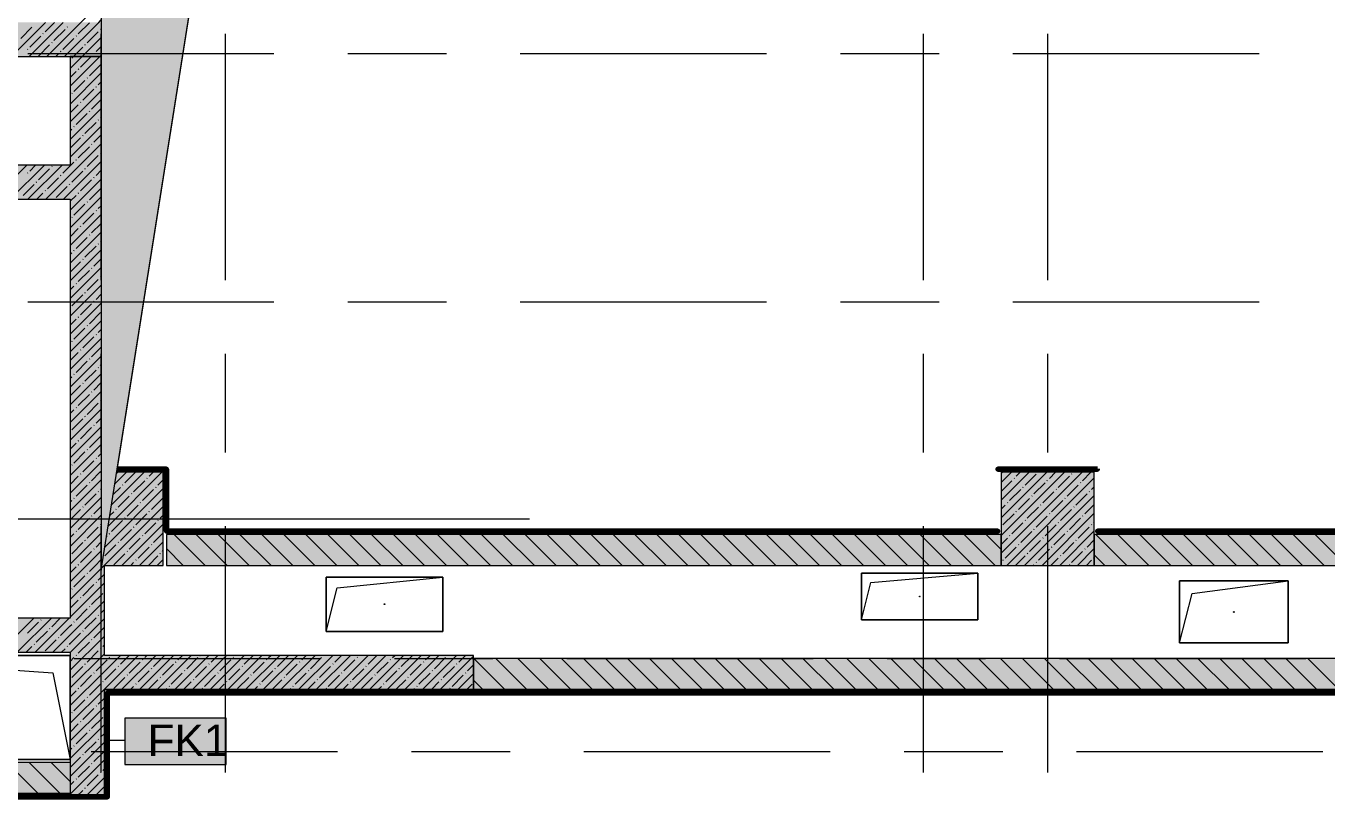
# Model space of a CAD drawing. Header units: millimetres. Extents: x -3817 to 677485, y -22715 to 103890.
# Drawn here: x 594061 to 602445, y 12007 to 17054 of the extents above; entities that cross this region are included whole.
import ezdxf

# ---------------------------------------------------------------- set-up
doc = ezdxf.new("R2010")
doc.units = ezdxf.units.MM
doc.layers.add('PDF _Геометрия', color=7, linetype='Continuous', true_color=0x1d1d1d)
doc.layers.add('PDF _Сплошная заливка', color=7, linetype='Continuous', true_color=0xffffff)
doc.layers.add('PDF _Текст', color=7, linetype='Continuous')
doc.styles.add('PDF GOST-Common', font='arial.ttf')

msp = doc.modelspace()

# ---------------------------------------------------------------- hatches: boundary and pattern name
at = {"layer": 'PDF _Сплошная заливка', "true_color": 0x8d9194, "transparency": 33554559}
msp.add_hatch(color=252, dxfattribs=at).paths.add_polyline_path([(594545.5, 13545.5), (596590.4, 26456.9), (617835.1, 28776.9), (612945.5, 28776.9), (612945.5, 28376.9), (612345.5, 28376.9), (612345.5, 28776.9), (606945.5, 28776.9), (606945.5, 28376.9), (606345.5, 28376.9), (606345.5, 28776.9), (600945.7, 28776.9), (600945.7, 28376.9), (600345.5, 28376.9), (600345.5, 28776.9), (594945.5, 28776.9), (594945.5, 28376.9), (594545.5, 28376.9), (594545.5, 25176.9), (594945.5, 25176.9), (594945.5, 24576.9), (594545.5, 24576.9), (594545.5, 19176.9), (594945.5, 19176.9), (594945.5, 18576.9), (594545.5, 18576.9), (594545.5, 16295.3)])
at = {"layer": 'PDF _Сплошная заливка', "transparency": 33554559}
for points in [[(594545.5, 16856.9), (594545.5, 17076.9), (590945.5, 17076.9), (590945.5, 16856.9), (593408.5, 16856.9)], [(594345.5, 15936.9), (594345.5, 16156.9), (592645.5, 16156.9), (592645.5, 15936.9), (593408.5, 15936.9)], [(600345.5, 13576.9), (600945.5, 13576.9), (600945.5, 14176.9), (600345.5, 14176.9), (600345.5, 13776.9)], [(594345.5, 13016.9), (594345.5, 13236.9), (592645.5, 13236.9), (592645.5, 13016.9), (593408.5, 13016.9)], [(596945.5, 12776.9), (596945.5, 12996.9), (594565.5, 12996.9), (594565.5, 12776.9), (596321.9, 12776.9)], [(594345.5, 12106.9), (594345.5, 12306.9), (592645.5, 12306.9), (592645.5, 12106.9), (593408.5, 12106.9)], [(594345.5, 12086.9), (594345.5, 12106.9), (590945.5, 12106.9), (590945.5, 12086.9), (593408.5, 12086.9)]]:
    msp.add_hatch(color=256, dxfattribs=at).paths.add_polyline_path(points)
h = msp.add_hatch(color=256, dxfattribs=at)
h.paths.add_polyline_path([(594565.5, 12086.9), (594565.5, 13576.9), (594550.4, 13576.9), (594545.5, 13545.9), (594545.5, 13576.9), (594345.5, 13576.9), (594345.5, 12086.9)], flags=0)
h.paths.add_polyline_path([(594345.5, 14176.9), (594545.5, 14176.9), (594545.5, 16856.9), (594345.5, 16856.9), (594345.5, 15936.9)], flags=0)
h = msp.add_hatch(color=256, dxfattribs=at)
h.paths.add_polyline_path([(594345.5, 13576.9), (594545.5, 13576.9), (594545.5, 14176.9), (594345.5, 14176.9)], flags=0)
h.paths.add_polyline_path([(594565.5, 13576.9), (594945.5, 13576.9), (594945.5, 14176.9), (594645.5, 14176.9), (594550.4, 13576.9)], flags=0)
h = msp.add_hatch(color=256, dxfattribs=at)
h.paths.add_polyline_path([(603895.5, 13576.9), (603895.5, 13776.9), (600945.5, 13776.9), (600945.5, 13576.9), (602148.7, 13576.9)], flags=0)
h.paths.add_polyline_path([(600345.5, 13576.9), (600345.5, 13776.9), (594965.5, 13776.9), (594965.5, 13576.9), (596321.9, 13576.9)], flags=0)
h = msp.add_hatch(color=256, dxfattribs=at)
h.paths.add_polyline_path([(613289.3, 12776.9), (613300.8, 12796.9), (613335.5, 12776.9), (613340.5, 12776.9), (613340.5, 12816.9), (613345.5, 12816.9), (613345.5, 12976.9), (611525.5, 12976.9), (611525.5, 12776.9), (612945.5, 12776.9), (612945.5, 12816.9), (612950.5, 12816.9), (612950.5, 12776.9), (613110.8, 12776.9)], flags=0)
h.paths.add_polyline_path([(611325.5, 12776.9), (611325.5, 12976.9), (611273.3, 12976.9), (611273.3, 12776.9)], flags=0)
h.paths.add_polyline_path([(609513.3, 12776.9), (609693.3, 12776.9), (609693.3, 12976.9), (609513.3, 12976.9), (609513.3, 12856.9)], flags=0)
h.paths.add_polyline_path([(610393.3, 12776.9), (610573.3, 12776.9), (610573.3, 12976.9), (610393.3, 12976.9), (610393.3, 12856.9)], flags=0)
h.paths.add_polyline_path([(608813.3, 12776.9), (608813.3, 12976.9), (608633.3, 12976.9), (608633.3, 12776.9)], flags=0)
h.paths.add_polyline_path([(607885.5, 12776.9), (607933.3, 12776.9), (607933.3, 12976.9), (607885.5, 12976.9), (607885.5, 12856.9)], flags=0)
h.paths.add_polyline_path([(607045.5, 12776.9), (607045.5, 12816.9), (607050.5, 12816.9), (607050.5, 12776.9), (607389.3, 12776.9), (607400.8, 12796.9), (607435.5, 12776.9), (607440.5, 12776.9), (607440.5, 12816.9), (607445.5, 12816.9), (607445.5, 12776.9), (607685.5, 12776.9), (607685.5, 12976.9), (604095.5, 12976.9), (604095.5, 12776.9), (606518.9, 12776.9)], flags=0)
h.paths.add_polyline_path([(603895.5, 12776.9), (603895.5, 12976.9), (596945.5, 12976.9), (596945.5, 12776.9), (602148.7, 12776.9)], flags=0)
h = msp.add_hatch(color=256, dxfattribs=at)
h.paths.add_polyline_path([(613545.5, 12756.9), (613545.5, 12776.9), (613335.2, 12776.3), (613323.9, 12756.9), (613345.5, 12756.9)], flags=0)
h.paths.add_polyline_path([(613074.1, 12756.9), (613277.7, 12756.9), (613289.3, 12776.9), (611273.3, 12776.9), (611273.3, 12756.9), (612945.5, 12756.9)], flags=0)
h.paths.add_polyline_path([(610393.3, 12756.9), (610573.3, 12756.9), (610573.3, 12776.9), (610393.3, 12776.9)], flags=0)
h.paths.add_polyline_path([(609513.3, 12756.9), (609693.3, 12756.9), (609693.3, 12776.9), (609513.3, 12776.9)], flags=0)
h.paths.add_polyline_path([(607933.3, 12756.9), (607933.3, 12776.9), (607435.2, 12776.3), (607423.9, 12756.9), (607445.5, 12756.9)], flags=0)
h.paths.add_polyline_path([(608813.3, 12756.9), (608813.3, 12776.9), (608633.3, 12776.9), (608633.3, 12756.9)], flags=0)
h.paths.add_polyline_path([(607377.7, 12756.9), (607389.3, 12776.9), (594565.5, 12776.9), (594565.5, 12756.9), (607210.8, 12756.9)], flags=0)

# ---------------------------------------------------------------- linework, layer by layer
at = {"layer": 'PDF _Геометрия', "color": 7, "lineweight": 9}
for points in [[(594565.5, 13576.9), (594945.5, 13576.9), (594945.5, 14176.9), (594645.5, 14176.9), (596590.4, 26456.9), (618430.3, 28841.9)], [(594545.5, 24576.9), (594545.5, 19176.9), (594945.5, 19176.9), (594945.5, 18576.9), (594545.5, 18576.9), (594545.5, 13545.5), (596590.4, 26456.9)], [(594345.5, 14176.9), (594345.5, 13576.9)], [(595996.2, 13151.9), (596066.2, 13431.9), (596746.2, 13501.9)], [(603895.5, 12976.9), (603895.5, 12776.9), (596945.5, 12776.9), (607045.5, 12776.9), (607389.3, 12776.9), (607045.5, 12776.9), (604095.5, 12776.9), (604095.5, 12976.9), (604195.5, 13476.9), (605395.5, 13576.9), (605395.5, 12976.9)], [(599445.5, 13226.9), (599505.5, 13466.9), (600195.5, 13526.9)], [(601495.5, 13076.9), (601575.5, 13396.9), (602195.5, 13476.9)], [(594345.5, 12996.9), (592645.5, 12996.9), (594233.8, 12885.2), (594345.5, 12326.9), (592645.5, 12326.9)], [(594565.5, 12086.9), (594565.5, 12106.9), (594565.5, 12239.4), (594565.5, 12756.9), (594565.5, 12776.9)], [(594565.5, 12756.9), (594565.5, 12239.4), (594565.5, 12106.9)], [(594585.5, 12756.9), (607045.5, 12756.9)], [(594586, 12451), (594696.9, 12451)], [(594345.5, 12306.9), (594345.5, 12106.9), (594345.5, 12086.9)]]:
    msp.add_lwpolyline(points, dxfattribs=at)
at = {"layer": 'PDF _Геометрия', "lineweight": 9}
for points in [[(594195.1, 16856.9), (594415.1, 17076.9), (594545.5, 17207.2)], [(593967, 16856.9), (594187, 17076.9)], [(594027.3, 16974.1), (594098.6, 17045.4)], [(594081.1, 16856.9), (594301.1, 17076.9)], [(594184.1, 17016.9), (594244.1, 17076.9)], [(594241.1, 16959.9), (594312.4, 17031.2)], [(594309.2, 16856.9), (594529.2, 17076.9), (594545.5, 17093.1)], [(594326.7, 17045.4), (594329, 17047.8)], [(594397.9, 17002.6), (594469.2, 17073.9)], [(594540.5, 17031.2), (594542.9, 17033.5)], [(594084.3, 16917.1), (594155.6, 16988.4)], [(594169.8, 17002.6), (594172.2, 17005)], [(594226.9, 16945.6), (594229.2, 16948)], [(594298.1, 16902.8), (594369.4, 16974.1)], [(594345.5, 16779.1), (594423.2, 16856.9), (594545.5, 16979.1)], [(594383.7, 16988.4), (594386.1, 16990.8)], [(594455, 16945.6), (594526.2, 17016.9)], [(594070.1, 16902.8), (594072.4, 16905.2)], [(594141.3, 16860.1), (594212.6, 16931.4)], [(594252.2, 16856.9), (594269.6, 16874.3)], [(594283.9, 16888.6), (594286.3, 16891)], [(594345.5, 16665), (594537.3, 16856.9), (594545.5, 16865)], [(594355.2, 16845.8), (594366.2, 16856.9), (594426.5, 16917.1)], [(594412.2, 16788.8), (594480.3, 16856.9), (594483.5, 16860.1)], [(594440.7, 16931.4), (594443.1, 16933.7)], [(594497.7, 16874.3), (594500.1, 16876.7)], [(594512, 16888.6), (594545.5, 16922.1)], [(594397.9, 16774.5), (594400.3, 16776.9)], [(594469.2, 16731.8), (594540.5, 16803.1)], [(594345.5, 16722.1), (594383.7, 16760.3)], [(594345.5, 16551), (594545.5, 16751)], [(594369.4, 16632), (594440.7, 16703.3)], [(594455, 16717.5), (594457.3, 16719.9)], [(594526.2, 16674.7), (594545.5, 16694)], [(594345.5, 16436.9), (594545.5, 16636.9)], [(594355.2, 16617.7), (594357.5, 16620.1)], [(594426.5, 16575), (594497.7, 16646.2)], [(594512, 16660.5), (594514.4, 16662.9)], [(594345.5, 16494), (594397.9, 16546.4)], [(594345.5, 16322.9), (594545.5, 16522.9)], [(594412.2, 16560.7), (594414.6, 16563.1)], [(594483.5, 16517.9), (594545.5, 16579.9)], [(594383.7, 16418.1), (594455, 16489.4)], [(594469.2, 16503.7), (594471.6, 16506)], [(594526.2, 16446.6), (594528.6, 16449)], [(594540.5, 16460.9), (594545.5, 16465.9)], [(594345.5, 16208.8), (594545.5, 16408.8)], [(594345.5, 16379.9), (594355.2, 16389.6)], [(594369.4, 16403.9), (594371.8, 16406.3)], [(594440.7, 16361.1), (594512, 16432.4)], [(594497.7, 16304.1), (594545.5, 16351.8)], [(594187.5, 15936.9), (594345.5, 16094.8), (594545.5, 16294.8)], [(594345.5, 16265.9), (594412.2, 16332.6)], [(594397.9, 16204.3), (594469.2, 16275.6)], [(594426.5, 16346.9), (594428.8, 16349.2)], [(594483.5, 16289.8), (594485.8, 16292.2)], [(594383.7, 16190), (594386.1, 16192.4)], [(594455, 16147.3), (594526.2, 16218.6)], [(594540.5, 16232.8), (594542.9, 16235.2)], [(593845.4, 15936.9), (594065.4, 16156.9)], [(593959.4, 15936.9), (594179.4, 16156.9)], [(594070.1, 16104.5), (594072.4, 16106.9)], [(594073.5, 15936.9), (594293.5, 16156.9)], [(594084.3, 16118.8), (594122.4, 16156.9)], [(594141.3, 16061.7), (594212.6, 16133)], [(594226.9, 16147.3), (594229.2, 16149.6)], [(594298.1, 16104.5), (594345.5, 16151.8), (594369.4, 16175.8)], [(594301.6, 15936.9), (594345.5, 15980.7), (594545.5, 16180.7)], [(594355.2, 16047.5), (594426.5, 16118.8)], [(594440.7, 16133), (594443.1, 16135.4)], [(594512, 16090.2), (594545.5, 16123.7)], [(594041.5, 15961.9), (594112.8, 16033.2)], [(594127.1, 16047.5), (594129.4, 16049.8)], [(594198.4, 16004.7), (594269.6, 16076)], [(594255.4, 15947.7), (594326.7, 16019)], [(594283.9, 16090.2), (594286.3, 16092.6)], [(594340.9, 16033.2), (594343.3, 16035.6)], [(594345.5, 15866.7), (594545.5, 16066.7)], [(594412.2, 15990.5), (594483.5, 16061.7)], [(594497.7, 16076), (594500.1, 16078.4)], [(594130.5, 15936.9), (594169.8, 15976.2)], [(594184.1, 15990.5), (594186.5, 15992.8)], [(594345.5, 15923.7), (594383.7, 15961.9)], [(594345.5, 15752.6), (594545.5, 15952.6)], [(594397.9, 15976.2), (594400.3, 15978.6)], [(594469.2, 15933.4), (594540.5, 16004.7)], [(594369.4, 15833.6), (594440.7, 15904.9)], [(594426.5, 15776.6), (594497.7, 15847.9)], [(594455, 15919.2), (594457.3, 15921.5)], [(594512, 15862.1), (594514.4, 15864.5)], [(594526.2, 15876.4), (594545.5, 15895.6)], [(594345.5, 15638.6), (594545.5, 15838.6)], [(594355.2, 15819.4), (594357.5, 15821.7)], [(594412.2, 15762.4), (594414.6, 15764.7)], [(594483.5, 15719.6), (594545.5, 15781.6)], [(594345.5, 15695.6), (594397.9, 15748.1)], [(594345.5, 15524.5), (594545.5, 15724.5)], [(594383.7, 15619.8), (594455, 15691.1)], [(594469.2, 15705.3), (594471.6, 15707.7)], [(594345.5, 15410.5), (594545.5, 15610.5)], [(594369.4, 15605.5), (594371.8, 15607.9)], [(594440.7, 15562.8), (594512, 15634)], [(594526.2, 15648.3), (594528.6, 15650.7)], [(594540.5, 15662.6), (594545.5, 15667.5)], [(594345.5, 15581.6), (594355.2, 15591.3)], [(594345.5, 15467.5), (594412.2, 15534.3)], [(594426.5, 15548.5), (594428.8, 15550.9)], [(594497.7, 15505.7), (594545.5, 15553.5)], [(594345.5, 15296.4), (594545.5, 15496.4)], [(594397.9, 15405.9), (594469.2, 15477.2)], [(594483.5, 15491.5), (594485.8, 15493.9)], [(594540.5, 15434.5), (594542.9, 15436.8)], [(594345.5, 15182.4), (594545.5, 15382.4)], [(594345.5, 15353.5), (594369.4, 15377.4)], [(594383.7, 15391.7), (594386.1, 15394.1)], [(594455, 15348.9), (594526.2, 15420.2)], [(594345.5, 15068.3), (594545.5, 15268.3)], [(594355.2, 15249.1), (594426.5, 15320.4)], [(594412.2, 15192.1), (594483.5, 15263.4)], [(594440.7, 15334.7), (594443.1, 15337)], [(594497.7, 15277.6), (594500.1, 15280)], [(594512, 15291.9), (594545.5, 15325.4)], [(594397.9, 15177.9), (594400.3, 15180.2)], [(594469.2, 15135.1), (594540.5, 15206.4)], [(594345.5, 15125.4), (594383.7, 15163.6)], [(594345.5, 14954.3), (594545.5, 15154.3)], [(594369.4, 15035.3), (594440.7, 15106.6)], [(594455, 15120.8), (594457.3, 15123.2)], [(594526.2, 15078.1), (594545.5, 15097.3)], [(594345.5, 14840.2), (594545.5, 15040.2)], [(594355.2, 15021), (594357.5, 15023.4)], [(594426.5, 14978.3), (594497.7, 15049.5)], [(594512, 15063.8), (594514.4, 15066.2)], [(594345.5, 14897.3), (594397.9, 14949.8)], [(594345.5, 14726.2), (594545.5, 14926.2)], [(594412.2, 14964), (594414.6, 14966.4)], [(594483.5, 14921.2), (594545.5, 14983.2)], [(594383.7, 14821.4), (594455, 14892.7)], [(594469.2, 14907), (594471.6, 14909.4)], [(594526.2, 14850), (594528.6, 14852.3)], [(594540.5, 14864.2), (594545.5, 14869.2)], [(594345.5, 14612.1), (594545.5, 14812.2)], [(594345.5, 14783.2), (594355.2, 14792.9)], [(594369.4, 14807.2), (594371.8, 14809.6)], [(594440.7, 14764.4), (594512, 14835.7)], [(594345.5, 14669.2), (594412.2, 14735.9)], [(594345.5, 14498.1), (594545.5, 14698.1)], [(594397.9, 14607.6), (594469.2, 14678.9)], [(594426.5, 14750.2), (594428.8, 14752.5)], [(594483.5, 14693.1), (594485.8, 14695.5)], [(594497.7, 14707.4), (594545.5, 14755.1)], [(594383.7, 14593.3), (594386.1, 14595.7)], [(594455, 14550.6), (594526.2, 14621.9)], [(594540.5, 14636.1), (594542.9, 14638.5)], [(594345.5, 14384.1), (594545.5, 14584.1)], [(594345.5, 14555.1), (594369.4, 14579.1)], [(594355.2, 14450.8), (594426.5, 14522.1)], [(594440.7, 14536.3), (594443.1, 14538.7)], [(594512, 14493.6), (594545.5, 14527)], [(594345.5, 14270), (594545.5, 14470)], [(594412.2, 14393.8), (594483.5, 14465)], [(594497.7, 14479.3), (594500.1, 14481.7)], [(594345.5, 14327), (594383.7, 14365.3)], [(594345.5, 14156), (594366.4, 14176.9), (594545.5, 14356)], [(594397.9, 14379.5), (594400.3, 14381.9)], [(594469.2, 14336.7), (594540.5, 14408)], [(594369.4, 14236.9), (594440.7, 14308.2)], [(594455, 14322.5), (594457.3, 14324.9)], [(594512, 14265.5), (594514.4, 14267.8)], [(594526.2, 14279.7), (594545.5, 14298.9)], [(594345.5, 14041.9), (594480.4, 14176.9), (594545.5, 14241.9)], [(594355.2, 14222.7), (594357.5, 14225.1)], [(594426.5, 14179.9), (594497.7, 14251.2)], [(594483.5, 14122.9), (594537.4, 14176.9), (594545.5, 14184.9)], [(594590.7, 13830.9), (594936.6, 14176.9)], [(594612.1, 13966.4), (594822.6, 14176.9)], [(594633.6, 14101.9), (594708.5, 14176.9)], [(594644.3, 14169.7), (594651.5, 14176.9)], [(594697.3, 14108.6), (594765.5, 14176.9)], [(594854.1, 14151.4), (594879.6, 14176.9)], [(600345.5, 14111.3), (600411, 14176.9)], [(600345.5, 13997.3), (600525, 14176.9)], [(600345.5, 13883.2), (600639.1, 14176.9)], [(600345.5, 13769.2), (600753.1, 14176.9)], [(600345.5, 13655.1), (600867.2, 14176.9)], [(600345.5, 14168.4), (600354, 14176.9)], [(600442.6, 14151.4), (600468, 14176.9)], [(600656.4, 14137.2), (600696.1, 14176.9)], [(600870.2, 14122.9), (600924.2, 14176.9)], [(594345.5, 14098.9), (594397.9, 14151.4)], [(594345.5, 13927.9), (594545.5, 14127.9)], [(594383.7, 14023.1), (594455, 14094.4)], [(594412.2, 14165.7), (594414.6, 14168)], [(594469.2, 14108.6), (594471.6, 14111)], [(594683.1, 14094.4), (594685.4, 14096.8)], [(594754.3, 14051.6), (594825.6, 14122.9)], [(594839.9, 14137.2), (594842.3, 14139.5)], [(594911.2, 14094.4), (594945.5, 14128.7)], [(600345.5, 14054.3), (600414, 14122.9)], [(600381.2, 13576.9), (600945.5, 14141.1)], [(600428.3, 14137.2), (600430.7, 14139.5)], [(600499.6, 14094.4), (600570.9, 14165.7)], [(600556.6, 14037.4), (600627.9, 14108.6)], [(600642.1, 14122.9), (600644.5, 14125.3)], [(600713.4, 14080.1), (600784.7, 14151.4)], [(600770.4, 14023.1), (600841.7, 14094.4)], [(600799, 14165.7), (600801.3, 14168)], [(600856, 14108.6), (600858.4, 14111)], [(594345.5, 13813.8), (594545.5, 14013.8)], [(594369.4, 14008.8), (594371.8, 14011.2)], [(594440.7, 13966.1), (594512, 14037.4)], [(594526.2, 14051.6), (594528.6, 14054)], [(594540.5, 14065.9), (594545.5, 14070.8)], [(594569.2, 13695.4), (594945.5, 14071.7)], [(594622.9, 14034.2), (594668.8, 14080.1)], [(594654.6, 13951.8), (594725.8, 14023.1)], [(594740.1, 14037.4), (594742.5, 14039.7)], [(594811.4, 13994.6), (594882.7, 14065.9)], [(594868.4, 13937.6), (594939.7, 14008.8)], [(594896.9, 14080.1), (594899.3, 14082.5)], [(600399.8, 13994.6), (600471.1, 14065.9)], [(600456.8, 13937.6), (600528.1, 14008.8)], [(600485.3, 14080.1), (600487.7, 14082.5)], [(600495.3, 13576.9), (600945.5, 14027)], [(600542.3, 14023.1), (600544.7, 14025.5)], [(600613.6, 13980.3), (600684.9, 14051.6)], [(600699.2, 14065.9), (600701.5, 14068.2)], [(600756.2, 14008.8), (600758.6, 14011.2)], [(600827.5, 13966.1), (600898.7, 14037.4)], [(600913, 14051.6), (600915.4, 14054)], [(600927.3, 14065.9), (600945.5, 14084.1)], [(594345.5, 13984.9), (594355.2, 13994.6)], [(594345.5, 13870.8), (594412.2, 13937.6)], [(594426.5, 13951.8), (594428.8, 13954.2)], [(594497.7, 13909.1), (594545.5, 13956.8)], [(594547.7, 13559.9), (594564.7, 13576.9), (594945.5, 13957.6)], [(594601.4, 13898.7), (594626, 13923.3)], [(594640.3, 13937.6), (594642.7, 13939.9)], [(594711.6, 13894.8), (594782.9, 13966.1)], [(594797.1, 13980.3), (594799.5, 13982.7)], [(594854.1, 13923.3), (594856.5, 13925.7)], [(600345.5, 13940.3), (600371.3, 13966.1)], [(600385.5, 13980.3), (600387.9, 13982.7)], [(600442.6, 13923.3), (600444.9, 13925.7)], [(600513.8, 13880.5), (600585.1, 13951.8)], [(600599.4, 13966.1), (600601.7, 13968.4)], [(600670.7, 13923.3), (600741.9, 13994.6)], [(600727.7, 13866.3), (600799, 13937.6)], [(600813.2, 13951.8), (600815.6, 13954.2)], [(600884.5, 13909.1), (600945.5, 13970)], [(594345.5, 13699.8), (594545.5, 13899.8)], [(594397.9, 13809.3), (594469.2, 13880.5)], [(594483.5, 13894.8), (594485.8, 13897.2)], [(594540.5, 13837.8), (594542.9, 13840.1)], [(594611.8, 13795), (594683.1, 13866.3)], [(594678.8, 13576.9), (594945.5, 13843.6)], [(594697.3, 13880.5), (594699.7, 13882.9)], [(594768.6, 13837.8), (594839.9, 13909.1)], [(594825.6, 13780.7), (594896.9, 13852)], [(594911.2, 13866.3), (594913.5, 13868.7)], [(594925.4, 13880.5), (594945.5, 13900.6)], [(600357, 13837.8), (600428.3, 13909.1)], [(600414, 13780.7), (600485.3, 13852)], [(600499.6, 13866.3), (600501.9, 13868.7)], [(600570.9, 13823.5), (600642.1, 13894.8)], [(600609.3, 13576.9), (600945.5, 13913)], [(600627.9, 13766.5), (600699.2, 13837.8)], [(600656.4, 13909.1), (600658.8, 13911.4)], [(600713.4, 13852), (600715.8, 13854.4)], [(600784.7, 13809.3), (600856, 13880.5)], [(600870.2, 13894.8), (600872.6, 13897.2)], [(600927.3, 13837.8), (600929.6, 13840.1)], [(600941.5, 13852), (600945.5, 13856)], [(594345.5, 13585.7), (594545.5, 13785.7)], [(594345.5, 13756.8), (594369.4, 13780.7)], [(594383.7, 13795), (594386.1, 13797.4)], [(594455, 13752.2), (594526.2, 13823.5)], [(594579.9, 13763.2), (594583.3, 13766.5)], [(594597.5, 13780.7), (594599.9, 13783.1)], [(594668.8, 13738), (594740.1, 13809.3)], [(594725.8, 13681), (594797.1, 13752.2)], [(594754.3, 13823.5), (594756.7, 13825.9)], [(594811.4, 13766.5), (594813.7, 13768.9)], [(594882.7, 13723.7), (594945.5, 13786.5)], [(595215.5, 13576.9), (595015.5, 13776.9)], [(595356.9, 13576.9), (595156.9, 13776.9)], [(595498.4, 13576.9), (595298.4, 13776.9)], [(595639.8, 13576.9), (595439.8, 13776.9)], [(595781.2, 13576.9), (595581.2, 13776.9)], [(595922.6, 13576.9), (595722.6, 13776.9)], [(596064.1, 13576.9), (595864.1, 13776.9)], [(596205.5, 13576.9), (596005.5, 13776.9)], [(596346.9, 13576.9), (596146.9, 13776.9)], [(596488.3, 13576.9), (596288.3, 13776.9)], [(596629.7, 13576.9), (596429.7, 13776.9)], [(596771.2, 13576.9), (596571.2, 13776.9)], [(596912.6, 13576.9), (596712.6, 13776.9)], [(597054, 13576.9), (596854, 13776.9)], [(597195.4, 13576.9), (596995.4, 13776.9)], [(597336.8, 13576.9), (597136.8, 13776.9)], [(597478.3, 13576.9), (597278.3, 13776.9)], [(597619.7, 13576.9), (597419.7, 13776.9)], [(597761.1, 13576.9), (597561.1, 13776.9)], [(597902.5, 13576.9), (597702.5, 13776.9)], [(598044, 13576.9), (597844, 13776.9)], [(598185.4, 13576.9), (597985.4, 13776.9)], [(598326.8, 13576.9), (598126.8, 13776.9)], [(598468.2, 13576.9), (598268.2, 13776.9)], [(598609.6, 13576.9), (598409.6, 13776.9)], [(598751.1, 13576.9), (598551.1, 13776.9)], [(598892.5, 13576.9), (598692.5, 13776.9)], [(599033.9, 13576.9), (598833.9, 13776.9)], [(599175.3, 13576.9), (598975.3, 13776.9)], [(599316.7, 13576.9), (599116.7, 13776.9)], [(599458.2, 13576.9), (599258.2, 13776.9)], [(599599.6, 13576.9), (599399.6, 13776.9)], [(599741, 13576.9), (599541, 13776.9)], [(599882.4, 13576.9), (599682.4, 13776.9)], [(600023.9, 13576.9), (599823.9, 13776.9)], [(600165.3, 13576.9), (599965.3, 13776.9)], [(600306.7, 13576.9), (600106.7, 13776.9)], [(600345.5, 13679.5), (600248.1, 13776.9)], [(600345.5, 13712.2), (600385.5, 13752.2)], [(600399.8, 13766.5), (600402.2, 13768.9)], [(600471.1, 13723.7), (600542.3, 13795)], [(600556.6, 13809.3), (600559, 13811.6)], [(600613.6, 13752.2), (600616, 13754.6)], [(600684.9, 13709.5), (600756.2, 13780.7)], [(600723.4, 13576.9), (600945.5, 13798.9)], [(600770.4, 13795), (600772.8, 13797.4)], [(600841.7, 13752.2), (600913, 13823.5)], [(601155.2, 13576.9), (600955.2, 13776.9)], [(601296.6, 13576.9), (601096.6, 13776.9)], [(601438.1, 13576.9), (601238.1, 13776.9)], [(601579.5, 13576.9), (601379.5, 13776.9)], [(601720.9, 13576.9), (601520.9, 13776.9)], [(601862.3, 13576.9), (601662.3, 13776.9)], [(602003.8, 13576.9), (601803.8, 13776.9)], [(602145.2, 13576.9), (601945.2, 13776.9)], [(602286.6, 13576.9), (602086.6, 13776.9)], [(602428, 13576.9), (602228, 13776.9)], [(602569.4, 13576.9), (602369.4, 13776.9)], [(594345.5, 13471.7), (594450.7, 13576.9), (594545.5, 13671.7)], [(594355.2, 13652.4), (594426.5, 13723.7)], [(594412.2, 13595.4), (594483.5, 13666.7)], [(594440.7, 13738), (594443.1, 13740.4)], [(594497.7, 13681), (594500.1, 13683.3)], [(594512, 13695.2), (594545.5, 13728.7)], [(594569, 13638.2), (594640.3, 13709.5)], [(594654.6, 13723.7), (594656.9, 13726.1)], [(594711.6, 13666.7), (594713.9, 13669.1)], [(594782.9, 13623.9), (594854.1, 13695.2)], [(594792.8, 13576.9), (594945.5, 13729.5)], [(594868.4, 13709.5), (594870.8, 13711.8)], [(594939.7, 13666.7), (594945.5, 13672.5)], [(595074.1, 13576.9), (594965.5, 13685.5)], [(600371.3, 13623.9), (600442.6, 13695.2)], [(600456.8, 13709.5), (600459.2, 13711.8)], [(600528.1, 13666.7), (600599.4, 13738)], [(600585.1, 13609.7), (600656.4, 13681)], [(600670.7, 13695.2), (600673, 13697.6)], [(600741.9, 13652.4), (600813.2, 13723.7)], [(600799, 13595.4), (600870.2, 13666.7)], [(600827.5, 13738), (600829.8, 13740.4)], [(600837.4, 13576.9), (600945.5, 13684.9)], [(600884.5, 13681), (600886.9, 13683.3)], [(600898.7, 13695.2), (600945.5, 13741.9)], [(594397.9, 13581.2), (594400.3, 13583.5)], [(594469.2, 13538.4), (594507.7, 13576.9), (594540.5, 13609.7)], [(594626, 13581.2), (594697.3, 13652.4)], [(594735.8, 13576.9), (594754.3, 13595.4)], [(594768.6, 13609.7), (594771, 13612)], [(594849.8, 13576.9), (594911.2, 13638.2)], [(594906.9, 13576.9), (594945.5, 13615.5)], [(594925.4, 13652.4), (594927.8, 13654.8)], [(600357, 13609.7), (600359.4, 13612)], [(600438.2, 13576.9), (600499.6, 13638.2)], [(600513.8, 13652.4), (600516.2, 13654.8)], [(600570.9, 13595.4), (600573.2, 13597.8)], [(600666.3, 13576.9), (600713.4, 13623.9)], [(600727.7, 13638.2), (600730, 13640.6)], [(600784.7, 13581.2), (600787.1, 13583.5)], [(600894.4, 13576.9), (600927.3, 13609.7)], [(600941.5, 13623.9), (600943.9, 13626.3)], [(601013.8, 13576.9), (600945.5, 13645.2)], [(594345.5, 13528.7), (594383.7, 13566.9)], [(594345.5, 13357.6), (594545.5, 13557.6)], [(594369.4, 13438.6), (594440.7, 13509.9)], [(594455, 13524.1), (594457.3, 13526.5)], [(594526.2, 13481.4), (594565.5, 13520.6)], [(600552.3, 13576.9), (600556.6, 13581.2)], [(594345.5, 13243.6), (594565.5, 13463.6)], [(594355.2, 13424.3), (594357.5, 13426.7)], [(594426.5, 13381.6), (594497.7, 13452.9)], [(594512, 13467.1), (594514.4, 13469.5)], [(594232.8, 13016.9), (594345.5, 13129.5), (594565.5, 13349.5)], [(594345.5, 13300.6), (594397.9, 13353.1)], [(594412.2, 13367.3), (594414.6, 13369.7)], [(594483.5, 13324.6), (594554.8, 13395.8)], [(594383.7, 13224.8), (594455, 13296)], [(594469.2, 13310.3), (594471.6, 13312.7)], [(594526.2, 13253.3), (594528.6, 13255.6)], [(594540.5, 13267.5), (594565.5, 13292.5)], [(593890.7, 13016.9), (594110.7, 13236.9)], [(594004.7, 13016.9), (594224.7, 13236.9)], [(594070.1, 13139.2), (594141.3, 13210.5)], [(594118.8, 13016.9), (594338.8, 13236.9)], [(594155.6, 13224.8), (594158, 13227.1)], [(594212.6, 13167.7), (594215, 13170.1)], [(594226.9, 13182), (594281.7, 13236.9)], [(594283.9, 13125), (594345.5, 13186.5), (594355.2, 13196.2)], [(594345.5, 13015.5), (594565.5, 13235.5)], [(594369.4, 13210.5), (594371.8, 13212.9)], [(594440.7, 13167.7), (594512, 13239)], [(594497.7, 13110.7), (594565.5, 13178.4)], [(594127.1, 13082.2), (594198.4, 13153.5)], [(594184.1, 13025.2), (594255.4, 13096.5)], [(594269.6, 13110.7), (594272, 13113.1)], [(594340.9, 13067.9), (594345.5, 13072.5), (594412.2, 13139.2)], [(594345.5, 12901.4), (594565.5, 13121.4)], [(594397.9, 13010.9), (594469.2, 13082.2)], [(594426.5, 13153.5), (594428.8, 13155.8)], [(594483.5, 13096.5), (594485.8, 13098.8)], [(594061.7, 13016.9), (594098.6, 13053.7)], [(594112.8, 13067.9), (594115.2, 13070.3)], [(594289.8, 13016.9), (594312.4, 13039.4)], [(594326.7, 13053.7), (594329, 13056.1)], [(594345.5, 12787.4), (594565.5, 13007.4)], [(594345.5, 12673.3), (594565.5, 12893.3), (594669, 12996.9)], [(594345.5, 12559.3), (594565.5, 12779.3), (594783.1, 12996.9)], [(594383.7, 12996.7), (594386.1, 12999)], [(594455, 12953.9), (594526.2, 13025.2)], [(594540.5, 13039.4), (594542.9, 13041.8)], [(594554.8, 13053.7), (594565.5, 13064.4)], [(594611.8, 12996.7), (594612, 12996.9)], [(594668.8, 12939.6), (594726, 12996.9)], [(594677.1, 12776.9), (594897.1, 12996.9)], [(594791.2, 12776.9), (595011.2, 12996.9)], [(594825.6, 12982.4), (594840.1, 12996.9)], [(594882.7, 12925.4), (594953.9, 12996.7)], [(594905.2, 12776.9), (595125.2, 12996.9)], [(595019.3, 12776.9), (595239.3, 12996.9)], [(595039.5, 12968.1), (595068.2, 12996.9)], [(595133.3, 12776.9), (595353.3, 12996.9)], [(595182, 12996.7), (595182.2, 12996.9)], [(595247.4, 12776.9), (595467.4, 12996.9)], [(595253.3, 12953.9), (595296.3, 12996.9)], [(595361.4, 12776.9), (595581.4, 12996.9)], [(595410.1, 12996.7), (595410.3, 12996.9)], [(595467.2, 12939.6), (595524.4, 12996.9)], [(595475.4, 12776.9), (595695.5, 12996.9)], [(595589.5, 12776.9), (595809.5, 12996.9)], [(595624, 12982.4), (595638.4, 12996.9)], [(595681, 12925.4), (595752.3, 12996.7)], [(595703.5, 12776.9), (595923.5, 12996.9)], [(595817.6, 12776.9), (596037.6, 12996.9)], [(595837.8, 12968.1), (595866.5, 12996.9)], [(595931.6, 12776.9), (596151.6, 12996.9)], [(595980.4, 12996.7), (595980.6, 12996.9)], [(596045.7, 12776.9), (596265.7, 12996.9)], [(596051.7, 12953.9), (596094.6, 12996.9)], [(596159.7, 12776.9), (596379.7, 12996.9)], [(596208.5, 12996.7), (596208.7, 12996.9)], [(596265.5, 12939.6), (596322.7, 12996.9)], [(596273.8, 12776.9), (596493.8, 12996.9)], [(596387.8, 12776.9), (596607.8, 12996.9)], [(596422.3, 12982.4), (596436.8, 12996.9)], [(596479.3, 12925.4), (596550.6, 12996.7)], [(596501.9, 12776.9), (596721.9, 12996.9)], [(596615.9, 12776.9), (596835.9, 12996.9)], [(596636.2, 12968.1), (596664.9, 12996.9)], [(596778.7, 12996.7), (596778.9, 12996.9)], [(596850, 12953.9), (596893, 12996.9)], [(594345.5, 12958.4), (594369.4, 12982.4)], [(594355.2, 12854.1), (594426.5, 12925.4)], [(594440.7, 12939.6), (594443.1, 12942)], [(594512, 12896.9), (594565.5, 12950.3), (594583.3, 12968.1)], [(594597.5, 12982.4), (594599.9, 12984.8)], [(594654.6, 12925.4), (594656.9, 12927.7)], [(594725.8, 12882.6), (594797.1, 12953.9)], [(594811.4, 12968.1), (594813.7, 12970.5)], [(594868.4, 12911.1), (594870.8, 12913.5)], [(594939.7, 12868.4), (595011, 12939.6)], [(595025.2, 12953.9), (595027.6, 12956.3)], [(595096.5, 12911.1), (595167.8, 12982.4)], [(595153.5, 12854.1), (595224.8, 12925.4)], [(595239.1, 12939.6), (595241.4, 12942)], [(595310.3, 12896.9), (595381.6, 12968.1)], [(595395.9, 12982.4), (595398.2, 12984.8)], [(595452.9, 12925.4), (595455.3, 12927.7)], [(595524.2, 12882.6), (595595.5, 12953.9)], [(595609.7, 12968.1), (595612.1, 12970.5)], [(595666.7, 12911.1), (595669.1, 12913.5)], [(595738, 12868.4), (595809.3, 12939.6)], [(595823.6, 12953.9), (595825.9, 12956.3)], [(595894.8, 12911.1), (595966.1, 12982.4)], [(595951.9, 12854.1), (596023.1, 12925.4)], [(596037.4, 12939.6), (596039.8, 12942)], [(596108.7, 12896.9), (596180, 12968.1)], [(596194.2, 12982.4), (596196.6, 12984.8)], [(596251.2, 12925.4), (596253.6, 12927.7)], [(596322.5, 12882.6), (596393.8, 12953.9)], [(596408.1, 12968.1), (596410.4, 12970.5)], [(596465.1, 12911.1), (596467.5, 12913.5)], [(596536.4, 12868.4), (596607.6, 12939.6)], [(596621.9, 12953.9), (596624.3, 12956.3)], [(596693.2, 12911.1), (596764.5, 12982.4)], [(596730, 12776.9), (596945.5, 12992.3)], [(596750.2, 12854.1), (596821.5, 12925.4)], [(596835.7, 12939.6), (596838.1, 12942)], [(596907, 12896.9), (596945.5, 12935.3)], [(597146.9, 12776.9), (596946.9, 12976.9)], [(597288.3, 12776.9), (597088.3, 12976.9)], [(597429.7, 12776.9), (597229.7, 12976.9)], [(597571.2, 12776.9), (597371.2, 12976.9)], [(597712.6, 12776.9), (597512.6, 12976.9)], [(597854, 12776.9), (597654, 12976.9)], [(597995.4, 12776.9), (597795.4, 12976.9)], [(598136.8, 12776.9), (597936.8, 12976.9)], [(598278.3, 12776.9), (598078.3, 12976.9)], [(598419.7, 12776.9), (598219.7, 12976.9)], [(598561.1, 12776.9), (598361.1, 12976.9)], [(598702.5, 12776.9), (598502.5, 12976.9)], [(598844, 12776.9), (598644, 12976.9)], [(598985.4, 12776.9), (598785.4, 12976.9)], [(599126.8, 12776.9), (598926.8, 12976.9)], [(599268.2, 12776.9), (599068.2, 12976.9)], [(599409.6, 12776.9), (599209.6, 12976.9)], [(599551.1, 12776.9), (599351.1, 12976.9)], [(599692.5, 12776.9), (599492.5, 12976.9)], [(599833.9, 12776.9), (599633.9, 12976.9)], [(599975.3, 12776.9), (599775.3, 12976.9)], [(600116.7, 12776.9), (599916.7, 12976.9)], [(600258.2, 12776.9), (600058.2, 12976.9)], [(600399.6, 12776.9), (600199.6, 12976.9)], [(600541, 12776.9), (600341, 12976.9)], [(600682.4, 12776.9), (600482.4, 12976.9)], [(600823.9, 12776.9), (600623.9, 12976.9)], [(600965.3, 12776.9), (600765.3, 12976.9)], [(601106.7, 12776.9), (600906.7, 12976.9)], [(601248.1, 12776.9), (601048.1, 12976.9)], [(601389.5, 12776.9), (601189.5, 12976.9)], [(601531, 12776.9), (601331, 12976.9)], [(601672.4, 12776.9), (601472.4, 12976.9)], [(601813.8, 12776.9), (601613.8, 12976.9)], [(601955.2, 12776.9), (601755.2, 12976.9)], [(602096.6, 12776.9), (601896.6, 12976.9)], [(602238.1, 12776.9), (602038.1, 12976.9)], [(602379.5, 12776.9), (602179.5, 12976.9)], [(602520.9, 12776.9), (602320.9, 12976.9)], [(594412.2, 12797.1), (594483.5, 12868.4)], [(594497.7, 12882.6), (594500.1, 12885)], [(594569, 12839.8), (594640.3, 12911.1)], [(594626, 12782.8), (594697.3, 12854.1)], [(594711.6, 12868.4), (594713.9, 12870.7)], [(594782.9, 12825.6), (594854.1, 12896.9)], [(594848.2, 12776.9), (594911.2, 12839.8)], [(594925.4, 12854.1), (594927.8, 12856.5)], [(594996.7, 12811.3), (595068, 12882.6)], [(595082.2, 12896.9), (595084.6, 12899.2)], [(595139.3, 12839.8), (595141.6, 12842.2)], [(595210.5, 12797.1), (595281.8, 12868.4)], [(595296.1, 12882.6), (595298.5, 12885)], [(595367.4, 12839.8), (595438.6, 12911.1)], [(595424.4, 12782.8), (595495.7, 12854.1)], [(595509.9, 12868.4), (595512.3, 12870.7)], [(595581.2, 12825.6), (595652.5, 12896.9)], [(595646.5, 12776.9), (595709.5, 12839.8)], [(595723.8, 12854.1), (595726.1, 12856.5)], [(595795, 12811.3), (595866.3, 12882.6)], [(595880.6, 12896.9), (595883, 12899.2)], [(595937.6, 12839.8), (595940, 12842.2)], [(596008.9, 12797.1), (596080.2, 12868.4)], [(596094.4, 12882.6), (596096.8, 12885)], [(596165.7, 12839.8), (596237, 12911.1)], [(596222.7, 12782.8), (596294, 12854.1)], [(596308.3, 12868.4), (596310.6, 12870.7)], [(596379.5, 12825.6), (596450.8, 12896.9)], [(596444.9, 12776.9), (596507.9, 12839.8)], [(596522.1, 12854.1), (596524.5, 12856.5)], [(596593.4, 12811.3), (596664.7, 12882.6)], [(596678.9, 12896.9), (596681.3, 12899.2)], [(596736, 12839.8), (596738.3, 12842.2)], [(596807.2, 12797.1), (596878.5, 12868.4)], [(596844, 12776.9), (596945.5, 12878.3)], [(596892.8, 12882.6), (596895.1, 12885)], [(597005.5, 12776.9), (596945.5, 12836.9)], [(594345.5, 12730.3), (594383.7, 12768.6)], [(594397.9, 12782.8), (594400.3, 12785.2)], [(594469.2, 12740), (594540.5, 12811.3)], [(594554.8, 12825.6), (594557.1, 12828)], [(594734.1, 12776.9), (594754.3, 12797.1)], [(594768.6, 12811.3), (594771, 12813.7)], [(594962.2, 12776.9), (594968.2, 12782.8)], [(594982.4, 12797.1), (594984.8, 12799.4)], [(595076.3, 12776.9), (595125, 12825.6)], [(595196.3, 12782.8), (595198.7, 12785.2)], [(595304.4, 12776.9), (595338.8, 12811.3)], [(595353.1, 12825.6), (595355.5, 12828)], [(595532.5, 12776.9), (595552.7, 12797.1)], [(595566.9, 12811.3), (595569.3, 12813.7)], [(595760.6, 12776.9), (595766.5, 12782.8)], [(595780.8, 12797.1), (595783.2, 12799.4)], [(595874.6, 12776.9), (595923.4, 12825.6)], [(595994.6, 12782.8), (595997, 12785.2)], [(596102.7, 12776.9), (596137.2, 12811.3)], [(596151.4, 12825.6), (596153.8, 12828)], [(596330.8, 12776.9), (596351, 12797.1)], [(596365.3, 12811.3), (596367.7, 12813.7)], [(596558.9, 12776.9), (596564.9, 12782.8)], [(596579.1, 12797.1), (596581.5, 12799.4)], [(596673, 12776.9), (596721.7, 12825.6)], [(596793, 12782.8), (596795.3, 12785.2)], [(596901.1, 12776.9), (596935.5, 12811.3)], [(594345.5, 12445.2), (594565.5, 12665.2)], [(594369.4, 12640.3), (594440.7, 12711.5)], [(594455, 12725.8), (594457.3, 12728.2)], [(594512, 12668.8), (594514.4, 12671.1)], [(594526.2, 12683), (594565.5, 12722.2)], [(594355.2, 12626), (594357.5, 12628.4)], [(594426.5, 12583.2), (594497.7, 12654.5)], [(594483.5, 12526.2), (594554.8, 12597.5)], [(594345.5, 12502.2), (594397.9, 12554.7)], [(594345.5, 12331.2), (594565.5, 12551.2)], [(594383.7, 12426.4), (594455, 12497.7)], [(594412.2, 12569), (594414.6, 12571.3)], [(594469.2, 12512), (594471.6, 12514.3)], [(594540.5, 12469.2), (594565.5, 12494.1)], [(594345.5, 12217.1), (594565.5, 12437.1)], [(594369.4, 12412.2), (594371.8, 12414.5)], [(594440.7, 12369.4), (594512, 12440.7)], [(594526.2, 12454.9), (594528.6, 12457.3)], [(594345.5, 12388.2), (594355.2, 12397.9)], [(594345.5, 12274.1), (594412.2, 12340.9)], [(594426.5, 12355.1), (594428.8, 12357.5)], [(594497.7, 12312.4), (594565.5, 12380.1)], [(594139.9, 12106.9), (593939.9, 12306.9)], [(594281.4, 12106.9), (594081.4, 12306.9)], [(594345.5, 12184.2), (594222.8, 12306.9)], [(594345.5, 12103.1), (594565.5, 12323.1)], [(594397.9, 12212.6), (594469.2, 12283.9)], [(594483.5, 12298.1), (594485.8, 12300.5)], [(594540.5, 12241.1), (594542.9, 12243.5)], [(594554.8, 12255.3), (594565.5, 12266)], [(594345.5, 12160.1), (594369.4, 12184.1)], [(594383.7, 12198.3), (594386.1, 12200.7)], [(594443.3, 12086.9), (594565.5, 12209)], [(594455, 12155.5), (594526.2, 12226.8)], [(594386.3, 12086.9), (594426.5, 12127)], [(594440.7, 12141.3), (594443.1, 12143.7)], [(594512, 12098.5), (594565.5, 12152)], [(594557.4, 12086.9), (594565.5, 12095)]]:
    msp.add_lwpolyline(points, dxfattribs=at)
at = {"layer": 'PDF _Геометрия', "color": 253, "lineweight": 9, "true_color": 0xaaaaaa}
for points in [[(594545.5, 15416.5), (594545.5, 17004)], [(595345.5, 15416.5), (595345.5, 17004)], [(599845.5, 15416.5), (599845.5, 17004)], [(600645.5, 15416.5), (600645.5, 17004)], [(594071.4, 16876.9), (595658.9, 16876.9)], [(596135.2, 16876.9), (596770.2, 16876.9)], [(597246.4, 16876.9), (598833.9, 16876.9)], [(599310.2, 16876.9), (599945.2, 16876.9)], [(600421.4, 16876.9), (602008.9, 16876.9)], [(594071.4, 15276.9), (595658.9, 15276.9)], [(596135.2, 15276.9), (596770.2, 15276.9)], [(597246.4, 15276.9), (598833.9, 15276.9)], [(599310.2, 15276.9), (599945.2, 15276.9)], [(600421.4, 15276.9), (602008.9, 15276.9)], [(594545.5, 14305.3), (594545.5, 14940.3)], [(595345.5, 14305.3), (595345.5, 14940.3)], [(599845.5, 14305.3), (599845.5, 14940.3)], [(600645.5, 14305.3), (600645.5, 14940.3)], [(593701.4, 13876.9), (594805.5, 13876.9), (597305.5, 13876.9)], [(594545.5, 12241.5), (594545.5, 13829)], [(595345.5, 12241.5), (595345.5, 13829)], [(599845.5, 12241.5), (599845.5, 13829)], [(600645.5, 12241.5), (600645.5, 13829)], [(594371.4, 12976.9), (595958.9, 12976.9)], [(596435.2, 12976.9), (597070.2, 12976.9)], [(597546.4, 12976.9), (599133.9, 12976.9)], [(599610.2, 12976.9), (600245.2, 12976.9)], [(600721.4, 12976.9), (602308.9, 12976.9)], [(594481.7, 12376.9), (596069.2, 12376.9)], [(596545.4, 12376.9), (597180.4, 12376.9)], [(597656.7, 12376.9), (599244.2, 12376.9)], [(599720.4, 12376.9), (600355.4, 12376.9)], [(600831.7, 12376.9), (602419.2, 12376.9)]]:
    msp.add_lwpolyline(points, dxfattribs=at)
at = {"layer": 'PDF _Геометрия', "color": 9, "lineweight": 9, "true_color": 0xc0c0c0}
for points in [[(594345.5, 13576.9), (594345.5, 13236.9), (592645.5, 13236.9), (592645.5, 13536.9), (592425.5, 13536.9), (592425.5, 12326.9), (592425.5, 16856.9), (592425.5, 16156.9), (592505.5, 16156.9), (592505.5, 16856.9), (592805.5, 16856.9), (592805.5, 16156.9), (592645.5, 16156.9), (592425.5, 16156.9), (592425.5, 14886.9), (592645.5, 14886.9), (592645.5, 15936.9), (594345.5, 15936.9), (594345.5, 14176.9)], [(606345.5, 13796.9), (606345.5, 12976.9), (604095.5, 12976.9), (604095.5, 13576.9), (606345.5, 13576.9), (606345.5, 13776.9), (603895.5, 13776.9), (600945.5, 13776.9), (600945.5, 13576.9), (603895.5, 13576.9), (603895.5, 12976.9), (596945.5, 12976.9), (596945.5, 12776.9), (594565.5, 12776.9), (596945.5, 12776.9), (596945.5, 12996.9), (594565.5, 12996.9), (594565.5, 13576.9)], [(594345.5, 12086.9), (594565.5, 12086.9), (594585.5, 12086.9), (594585.5, 12755.9)], [(590945.5, 12086.9), (594345.5, 12086.9), (594565.5, 12086.9)]]:
    msp.add_lwpolyline(points, dxfattribs=at)
for points in [[(593005.5, 16856.9), (594545.5, 16856.9), (594345.5, 16856.9), (594345.5, 16156.9), (593005.5, 16156.9)], [(600345.5, 13776.9), (594965.5, 13776.9), (594965.5, 13576.9), (600345.5, 13576.9)], [(592645.5, 12306.9), (592645.5, 13016.9), (594345.5, 13016.9), (594345.5, 12306.9)], [(590945.5, 12106.9), (592425.5, 12106.9), (592645.5, 12106.9), (594345.5, 12106.9)]]:
    msp.add_lwpolyline(points, close=True, dxfattribs=at)
at = {"layer": 'PDF _Геометрия', "color": 231, "lineweight": 70, "true_color": 0xff80c0}
for points in [[(594648.6, 14196.9), (594965.5, 14196.9), (594965.5, 13797.9), (594965.5, 13796.9), (600324.5, 13796.9), (600324.5, 13797.9), (594966.5, 13797.9), (594966.5, 14197.9), (594965.5, 14197.9), (594648.8, 14197.9)], [(590945.5, 12086.9), (594585.5, 12086.9), (594585.5, 12755.9), (607045.5, 12755.9), (607377.1, 12755.9)], [(590945.5, 12006.9), (590946.5, 12006.9), (590946.5, 12085.9), (594585.5, 12085.9), (594586.5, 12085.9), (594586.5, 12755.9), (594585.5, 12755.9)]]:
    msp.add_lwpolyline(points, dxfattribs=at)
for points in [[(600965.5, 14197.9), (600324.5, 14197.9), (600324.5, 14196.9), (600965.5, 14196.9)], [(606324.5, 13797.9), (600965.5, 13797.9), (600965.5, 13796.9), (606324.5, 13796.9)]]:
    msp.add_lwpolyline(points, close=True, dxfattribs=at)
at = {"layer": 'PDF _Геометрия', "color": 7, "lineweight": 9}
for points in [[(600945.5, 13576.9), (600945.5, 13776.9), (600945.5, 14176.9), (600345.5, 14176.9), (600345.5, 13776.9), (600345.5, 13576.9)], [(596746.2, 13501.9), (596746.2, 13151.9), (595996.2, 13151.9), (595996.2, 13501.9)], [(596746.2, 13501.9), (596746.2, 13151.9), (595996.2, 13151.9), (595996.2, 13501.9), (596746.2, 13501.9), (595996.2, 13501.9), (595996.2, 13151.9), (596746.2, 13151.9)], [(600195.5, 13526.9), (600195.5, 13226.9), (599445.5, 13226.9), (599445.5, 13526.9)], [(600195.5, 13526.9), (600195.5, 13226.9), (599445.5, 13226.9), (599445.5, 13526.9), (600195.5, 13526.9), (599445.5, 13526.9), (599445.5, 13226.9), (600195.5, 13226.9)], [(602195.5, 13476.9), (602195.5, 13076.9), (601495.5, 13076.9), (601495.5, 13476.9)], [(602195.5, 13476.9), (602195.5, 13076.9), (601495.5, 13076.9), (601495.5, 13476.9), (602195.5, 13476.9), (601495.5, 13476.9), (601495.5, 13076.9), (602195.5, 13076.9)], [(594345.5, 12326.9), (592645.5, 12326.9), (592645.5, 12996.9), (594345.5, 12996.9)], [(594345.5, 12326.9), (594345.5, 12996.9), (592645.5, 12996.9), (592645.5, 12326.9)], [(595350, 12592.9), (594696.9, 12592.9), (594696.9, 12292.9), (595350, 12292.9)]]:
    msp.add_lwpolyline(points, close=True, dxfattribs=at)
at = {"layer": 'PDF _Геометрия', "color": 253, "lineweight": 9, "true_color": 0x9b9b9b}
for points in [[(594567.3, 12749.5), (594565.5, 12752.7)], [(594641.1, 12776.9), (594636.3, 12768.5)], [(594709.3, 12773.1), (594704.3, 12764.4)], [(594907.5, 12769.9), (594903.5, 12776.9)], [(594949.1, 12758.8), (594944.1, 12767.5)], [(595091.1, 12763.9), (595087.1, 12756.9)], [(595132.8, 12775), (595127.7, 12766.3)], [(595221.3, 12775.1), (595220.2, 12776.9)], [(595239.4, 12776.9), (595237.4, 12773.4)], [(595262.9, 12763.9), (595257.9, 12772.7)], [(595330.9, 12768), (595325.9, 12776.7)], [(595336.9, 12762.8), (595333.4, 12756.9)], [(595372.6, 12756.9), (595367.5, 12765.6)], [(595404.9, 12758.7), (595403.8, 12756.9)], [(595485.8, 12776.9), (595483.1, 12772.3)], [(595508.6, 12765), (595503.6, 12773.7)], [(595556.2, 12776.9), (595551.2, 12768.2)], [(595650.6, 12757.6), (595650.2, 12756.9)], [(595686.3, 12762), (595681.3, 12770.8)], [(595724.5, 12756.9), (595722.9, 12759.6)], [(595794.9, 12756.9), (595791, 12763.7)], [(595938, 12767.7), (595933, 12759)], [(595970.9, 12756.9), (595968.7, 12760.7)], [(595978.5, 12776.9), (595974.6, 12770.1)], [(596068.1, 12771.3), (596064.9, 12776.9)], [(596146.9, 12756.9), (596146.4, 12757.7)], [(596183.7, 12766.6), (596178.7, 12757.9)], [(596251.8, 12762.5), (596248.5, 12756.9)], [(596330.5, 12776.9), (596330, 12776.1)], [(596381.9, 12776.5), (596381.7, 12776.9)], [(596400.9, 12776.9), (596398.1, 12772)], [(596491.6, 12769.4), (596487.3, 12776.9)], [(596497.5, 12761.4), (596494.9, 12756.9)], [(596533.2, 12758.3), (596528.2, 12767)], [(596565.5, 12757.3), (596565.3, 12756.9)], [(596784.9, 12771.5), (596779.9, 12762.7)], [(596805.3, 12774.6), (596804, 12776.9)], [(596823.2, 12776.9), (596821.5, 12773.9)], [(596847, 12763.4), (596841.9, 12772.1)], [(596915, 12767.5), (596910, 12776.2)], [(596956.4, 12756.9), (596951.6, 12765.1)], [(596989, 12759.2), (596987.6, 12756.9)], [(597030.6, 12770.4), (597025.6, 12761.7)], [(597092.7, 12764.5), (597087.7, 12773.2)], [(597098.7, 12766.3), (597093.6, 12757.6)], [(597245.5, 12776.9), (597244.9, 12775.8)], [(597270.4, 12761.5), (597265.4, 12770.3)], [(597308.3, 12756.9), (597307, 12759.1)], [(597344.4, 12765.2), (597339.6, 12756.9)], [(597378.7, 12756.9), (597375.1, 12763.2)], [(597412.4, 12761.1), (597410, 12756.9)], [(597554.7, 12756.9), (597552.8, 12760.2)], [(597631.8, 12775.2), (597626.7, 12766.5)], [(597652.2, 12770.8), (597648.7, 12776.9)], [(597730.7, 12756.9), (597730.5, 12757.2)], [(597835.9, 12763), (597832.3, 12756.9)], [(597877.5, 12774.2), (597872.5, 12765.4)], [(597945.5, 12770.1), (597940.5, 12761.4)], [(597966, 12776), (597965.5, 12776.9)], [(598075.7, 12768.9), (598071.1, 12776.9)], [(598117.3, 12757.8), (598112.3, 12766.5)], [(598191.3, 12769), (598186.2, 12760.3)], [(598259.3, 12764.9), (598254.7, 12756.9)], [(598389.4, 12774.1), (598387.8, 12776.9)], [(598431.1, 12762.9), (598426, 12771.6)], [(598477.4, 12776.9), (598473.6, 12770.3)], [(598499.1, 12767), (598494.1, 12775.7)], [(598540.1, 12756.9), (598535.7, 12764.6)], [(598676.8, 12764), (598671.8, 12772.7)], [(598682.7, 12766.8), (598677.7, 12758.1)], [(598723.7, 12776.9), (598719.3, 12769.2)], [(598792.4, 12773.9), (598787.4, 12765.1)], [(598854.5, 12761), (598849.5, 12769.7)], [(598892.1, 12756.9), (598891.1, 12758.6)], [(598962.5, 12756.9), (598959.1, 12762.7)], [(599038.1, 12772.8), (599033.1, 12764.1)], [(599106.2, 12768.7), (599101.1, 12760)], [(599138.5, 12756.9), (599136.8, 12759.7)], [(599236.3, 12770.3), (599232.5, 12776.9)], [(599322.1, 12776.9), (599320.5, 12774.1)], [(599488, 12759.4), (599486.5, 12756.9)], [(599529.6, 12770.6), (599524.6, 12761.9)], [(599550.1, 12775.5), (599549.3, 12776.9)], [(599568.4, 12776.9), (599566.2, 12773)], [(599638.8, 12776.9), (599634.2, 12768.9)], [(599659.7, 12768.4), (599654.8, 12776.9)], [(599701.4, 12757.2), (599696.3, 12766)], [(599733.7, 12758.3), (599732.9, 12756.9)], [(599795.8, 12776.6), (599795.6, 12776.9)], [(599885, 12776.6), (599880, 12767.8)], [(599953, 12772.5), (599948, 12763.8)], [(599973.5, 12773.6), (599971.6, 12776.9)], [(600015.1, 12762.4), (600010.1, 12771.1)], [(600083.2, 12766.5), (600078.1, 12775.2)], [(600123.9, 12756.9), (600119.8, 12764.1)], [(600260.9, 12763.5), (600255.8, 12772.2)], [(600334.8, 12763.2), (600331.2, 12756.9)], [(600376.5, 12774.4), (600371.5, 12765.7)], [(600413.1, 12776.9), (600413.1, 12776.8)], [(600438.6, 12760.5), (600433.5, 12769.2)], [(600475.9, 12756.9), (600475.2, 12758.1)], [(600483.5, 12776.9), (600481.1, 12772.7)], [(600546.3, 12756.9), (600543.2, 12762.2)], [(600580.6, 12762.1), (600577.5, 12756.9)], [(600648.6, 12758), (600647.9, 12756.9)], [(600722.3, 12756.9), (600720.9, 12759.2)], [(600729.9, 12776.9), (600726.9, 12771.6)], [(600799.9, 12776.3), (600794.9, 12767.6)], [(600820.4, 12769.8), (600816.3, 12776.9)], [(600894.3, 12756.9), (600894.3, 12756.9)], [(601134.1, 12775), (601133, 12776.9)], [(601181.7, 12767), (601176.7, 12758.3)], [(601222.6, 12776.9), (601218.3, 12769.4)], [(601243.8, 12767.9), (601238.8, 12776.6)], [(601285.4, 12756.9), (601280.4, 12765.4)], [(601328.2, 12776.9), (601328, 12776.5)], [(601379.9, 12776.1), (601379.4, 12776.9)], [(601427.5, 12765.9), (601422.4, 12757.2)], [(601495.5, 12761.8), (601492.6, 12756.9)], [(601557.6, 12773.1), (601555.4, 12776.9)], [(601574.6, 12776.9), (601573.7, 12775.4)], [(601599.2, 12761.9), (601594.2, 12770.6)], [(601645, 12776.9), (601641.8, 12771.3)], [(601667.2, 12766), (601662.2, 12774.7)], [(601707.7, 12756.9), (601703.9, 12763.6)], [(601741.2, 12760.7), (601739, 12756.9)], [(601845, 12763), (601839.9, 12771.7)], [(602022.7, 12760), (602017.6, 12768.7)], [(602028.6, 12770.8), (602023.6, 12762.1)], [(602059.7, 12756.9), (602059.3, 12757.6)], [(602067.3, 12776.9), (602065.2, 12773.2)], [(602130.1, 12756.9), (602127.3, 12761.7)], [(602232.7, 12758.5), (602231.7, 12756.9)], [(602274.3, 12769.7), (602269.3, 12761)], [(602306, 12756.9), (602305, 12758.7)], [(602342.4, 12765.6), (602337.3, 12756.9)], [(602404.5, 12769.3), (602400.1, 12776.9)], [(594569.2, 12713.3), (594565.5, 12706.8)], [(594571.4, 12681.5), (594566.4, 12690.2)], [(594583.1, 12697.3), (594585.5, 12697.3)], [(594575.5, 12613.4), (594570.5, 12622.2)], [(594576.3, 12603.6), (594571.2, 12594.9)], [(594572.2, 12535.6), (594567.1, 12526.9)], [(594583.3, 12493.9), (594578.3, 12485.2)], [(594583.1, 12514.4), (594585.5, 12514.4)], [(594583.1, 12453.4), (594585.5, 12453.4)], [(594583.1, 12362), (594585.5, 12362)], [(594571.1, 12289.8), (594566.1, 12281.1)], [(594580.7, 12299.7), (594575.6, 12308.4)], [(594582.2, 12248.2), (594577.2, 12239.5)], [(594583.1, 12179.1), (594585.5, 12179.1)], [(594585.5, 12169.5), (594583.8, 12172.3)], [(594065, 12087.7), (594075, 12087.7)], [(594101.5, 12093.4), (594096.4, 12102.1)], [(594109, 12099.1), (594104, 12090.4)], [(594156.4, 12087.7), (594166.5, 12087.7)], [(594169.5, 12097.5), (594164.5, 12106.2)], [(594177, 12095), (594172.3, 12086.9)], [(594210.8, 12086.9), (594206.1, 12095)], [(594217.4, 12087.7), (594227.4, 12087.7)], [(594345.5, 12097.5), (594342.2, 12103.2)], [(594583.1, 12118.1), (594585.5, 12118.1)]]:
    msp.add_lwpolyline(points, dxfattribs=at)
at = {"layer": 'PDF _Геометрия', "color": 231, "lineweight": 9, "true_color": 0xff80c0}
msp.add_lwpolyline([(607045.5, 12756.9), (594585.5, 12756.9), (594585.5, 12755.9)], dxfattribs=at)
at = {"layer": 'PDF _Геометрия', "color": 7, "lineweight": 9}
for centre in [(599820.5, 13376.9), (596371.2, 13326.9), (601845.5, 13276.9)]:
    msp.add_circle(centre, 2.5, dxfattribs=at)
at = {"layer": 'PDF _Сплошная заливка', "color": 254, "lineweight": 35, "true_color": 0xffb9dc, "transparency": 33554559}
for points in [[(600965.5, 14196.9), (600965.5, 14197.9), (600324.5, 14196.9)], [(600324.5, 13796.9), (600324.5, 13797.9), (596321.9, 13796.9)], [(594585.5, 12085.9), (594585.5, 12086.9), (593408.5, 12085.9)]]:
    msp.add_solid(points, dxfattribs=at)
at = {"layer": 'PDF _Сплошная заливка', "lineweight": 35, "transparency": 33554559}
msp.add_solid([(594585.5, 12086.9), (594585.5, 12756.9), (594565.5, 12086.9), (594565.5, 12756.9)], dxfattribs=at)
at = {"layer": 'PDF _Сплошная заливка', "lineweight": 9, "transparency": 33554559}
msp.add_solid([(595350, 12592.9), (594696.9, 12592.9), (595350, 12292.9), (594696.9, 12292.9)], dxfattribs=at)

# ---------------------------------------------------------------- texts
at = {"layer": 'PDF _Текст', "insert": (594844, 12449.5), "char_height": 203.2, "attachment_point": 4, "style": 'PDF GOST-Common'}
msp.add_mtext('FK1', dxfattribs=at)

doc.saveas('drawing.dxf')
